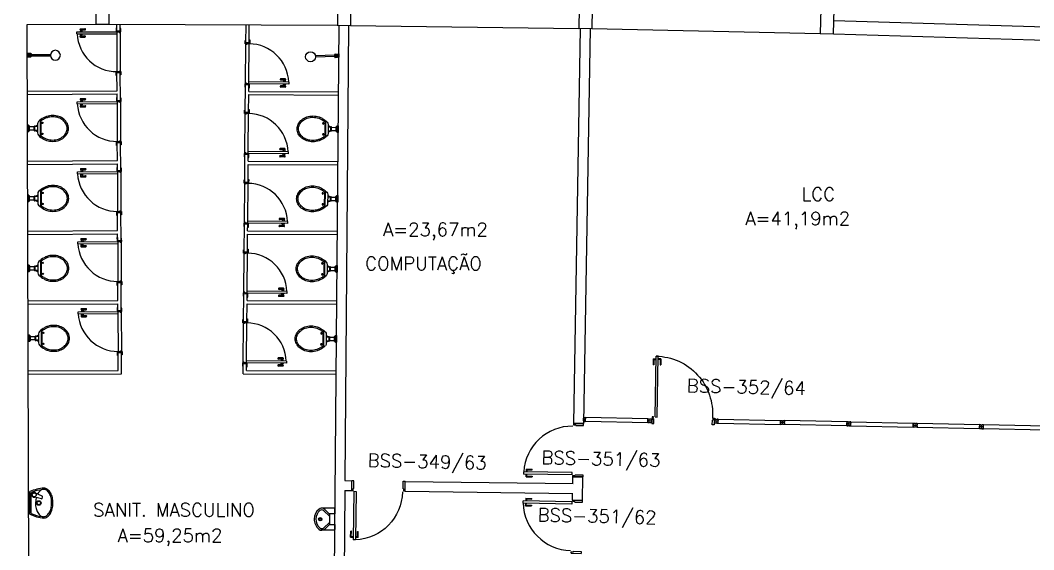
# Model space of a CAD drawing. Extents: x -152 to 150, y 325 to 437.
# Drawn here: x -0.78 to 14.47, y 419.42 to 427.39 of the extents above; entities that cross this region are included whole.
import ezdxf
from ezdxf.enums import TextEntityAlignment as Align

# ---------------------------------------------------------------- set-up
doc = ezdxf.new("R2010")
doc.units = 0
doc.header["$LTSCALE"] = 0.01
doc.header["$MEASUREMENT"] = 0
doc.header["$PDMODE"] = 98
doc.layers.get('0').update_dxf_attribs({"linetype": 'CONTINUOUS'})
doc.layers.get('DEFPOINTS').update_dxf_attribs({"linetype": 'CONTINUOUS'})
for name, color, linetype in [('ALV', 2, 'CONTINUOUS'), ('AREA', 2, 'CONTINUOUS'), ('DIV', 2, 'CONTINUOUS'), ('ESQ', 1, 'CONTINUOUS'), ('ESTR', 3, 'CONTINUOUS'), ('MACANETA', 2, 'CONTINUOUS'), ('MARCO', 2, 'CONTINUOUS'), ('MAÇANETA', 2, 'CONTINUOUS'), ('PEÇAS', 1, 'CONTINUOUS'), ('PORTA', 2, 'CONTINUOUS'), ('SOLEIRA', 1, 'CONTINUOUS'), ('TEXTO', 2, 'CONTINUOUS'), ('TEXTO-CENTRO-CUSTO', 2, 'CONTINUOUS'), ('TEXTO-ENDEREÇO', 2, 'CONTINUOUS')]:
    doc.layers.add(name, color=color, linetype=linetype)
doc.styles.add('1', font='romans.shx')
doc.styles.add('UNB-100', font='simplex.shx', dxfattribs={"height": 3})
doc.styles.add('UNB-100-1', font='simplex.shx', dxfattribs={"height": 0.2})
doc.dimstyles.new('1-600', dxfattribs={"dimtxt": 1.1, "dimasz": 2.5, "dimexe": 2, "dimexo": 4, "dimgap": 0.2, "dimtad": 1, "dimdec": 0, "dimzin": 4, "dimdsep": 46, "dimlunit": 6, "dimtxsty": '1', "dimblk1": 'NONE', "dimblk2": 'NONE', "dimsah": 1, "dimcen": 0, "dimclrd": 2, "dimclre": 2, "dimclrt": 2, "dimadec": 0, "dimazin": 0, "dimtfac": 1, "dimtdec": 0, "dimtmove": 2, "dimatfit": 3, "dimldrblk": 'NONE', "dimfxl": 0, "dimtolj": 1, "dimtzin": 0, "dimarcsym": 0})

# ---------------------------------------------------------------- blocks, each defined once
blk = doc.blocks.new('PILAR-SSC')
blk.add_lwpolyline([(0, 0), (0, -1.5), (0.2, -1.5), (0.2, 0)], close=True)
blk = doc.blocks.new('MACANETA')
at = {"layer": 'MACANETA'}
for p, q in [((-0.077, 0.052), (-0.077, 0.12)), ((-0.059, 0.052), (-0.059, 0.12)), ((-0.059, 0.075), (-0.036, 0.075)), ((-0.059, 0.052), (-0.036, 0.052)), ((-0.036, 0.044), (-0.036, 0.084)), ((-0.036, 0.084), (-0.03, 0.084)), ((-0.036, 0.044), (-0.03, 0.044)), ((0.006, 0.084), (0, 0.084)), ((0.006, 0.044), (0, 0.044)), ((0.006, 0.044), (0.006, 0.084)), ((0.029, 0.075), (0.006, 0.075)), ((0.029, 0.052), (0.006, 0.052)), ((0.029, 0.052), (0.029, 0.12)), ((0.047, 0.052), (0.047, 0.12))]:
    blk.add_line(p, q, dxfattribs=at)
for centre, start, end in [((-0.068, 0.12), 90, 180), ((-0.068, 0.052), 180, 270), ((-0.068, 0.12), 0, 90), ((-0.068, 0.052), 270, 0), ((0.038, 0.12), 90, 180), ((0.038, 0.052), 180, 270), ((0.038, 0.12), 0, 90), ((0.038, 0.052), 270, 0)]:
    blk.add_arc(centre, 0.00874, start, end, dxfattribs=at)
blk = doc.blocks.new('DOOR60-SSC')
at = {"layer": 'PORTA'}
for p, q in [((0.015, -0.6), (0.015, 0)), ((0.015, 0), (0.045, 0)), ((0.045, -0.6), (0.045, 0)), ((0.045, -0.6), (0.015, -0.6))]:
    blk.add_line(p, q, dxfattribs=at)
at = {"layer": 'PORTA', "color": 1}
blk.add_arc((0.015, 0), 0.6, 272.866, 0, dxfattribs=at)
at = {"layer": 'PORTA'}
blk.add_blockref('MACANETA', (0.045, -0.6), dxfattribs=at)
blk = doc.blocks.new('VDC-P')
for p, q in [((-0.127, 0.192), (0.127, 0.192)), ((-0.109, 0.202), (0.109, 0.202)), ((-0.068, 0.152), (0.068, 0.152)), ((-0.05, 0.152), (-0.03, 0.11)), ((-0.05, 0.015), (-0.05, 0)), ((-0.05, 0), (0.05, 0)), ((0.045, 0.02), (-0.045, 0.02)), ((-0.04, 0.025), (-0.04, 0.02)), ((0.035, 0.03), (-0.035, 0.03)), ((-0.03, 0.152), (-0.03, 0.11)), ((0.03, 0.11), (-0.03, 0.11)), ((0.03, 0.1), (-0.03, 0.1)), ((-0.025, 0.1), (-0.025, 0.03)), ((0.025, 0.1), (0.025, 0.03)), ((0.03, 0.152), (0.03, 0.11)), ((0.05, 0.152), (0.03, 0.11)), ((0.04, 0.025), (0.04, 0.02)), ((0.05, 0.015), (0.05, 0))]:
    blk.add_line(p, q)
for points in [[(0.16, 0.244, 0.050424), (0.18, 0.288, 0.082137), (0.195, 0.381, 0.082137), (0.18, 0.474, 0.090148), (0.138, 0.549, 0.104406), (0.073, 0.601, 0.117345), (0, 0.619, 0.117345), (-0.073, 0.601, 0.104406), (-0.138, 0.549, 0.090148), (-0.18, 0.474, 0.082137), (-0.195, 0.381, 0.082137)], [(0.142, 0.254, 0.050424), (0.161, 0.295, 0.082137), (0.175, 0.381, 0.082137), (0.161, 0.468, 0.090148), (0.122, 0.536, 0.104406), (0.064, 0.583, 0.117345), (0, 0.599, 0.117345), (-0.064, 0.583, 0.104406), (-0.122, 0.536, 0.090148), (-0.161, 0.468, 0.082137), (-0.175, 0.381, 0.082137)], [(-0.195, 0.381, 0.082137), (-0.18, 0.288, 0.050424), (-0.16, 0.244, 0.104406)], [(-0.175, 0.381, 0.082137), (-0.161, 0.295, 0.050424), (-0.142, 0.254, 0.050424)]]:
    blk.add_lwpolyline(points, format="xyb")
for centre in [(-0.083, 0.226), (0.083, 0.226)]:
    blk.add_circle(centre, 0.0101)
for centre, radius, start, end in [((0.08, 0.36), 0.266, 205.6863, 226.7558), ((0.08, 0.36), 0.246, 205.6863, 219.7706), ((-0.068, 0.202), 0.05, 226.7558, 270), ((0.068, 0.202), 0.05, 270, 313.2442), ((-0.08, 0.36), 0.266, 313.2442, 334.3137), ((-0.08, 0.36), 0.246, 320.2294, 334.3137), ((-0.045, 0.015), 0.005, 90, 180), ((-0.035, 0.025), 0.005, 90, 180), ((-0.03, 0.105), 0.005, 90, 270), ((0.03, 0.105), 0.005, 270, 90), ((0.035, 0.025), 0.005, 0, 90), ((0.045, 0.015), 0.005, 360, 90)]:
    blk.add_arc(centre, radius, start, end)
blk = doc.blocks.new('LAVAT-P')
for p, q in [((-0.17, 0), (0.17, 0)), ((-0.157, -0.02), (0.157, -0.02)), ((0.063, -0.173), (0.094, -0.055)), ((0.102, -0.187), (0.151, -0.074)), ((0.069, -0.185), (0.09, -0.192))]:
    blk.add_line(p, q)
for points in [[(0.083, -0.096, 0.121735), (-0.082, -0.096, 0.073747), (-0.145, -0.122, 0.106861), (-0.192, -0.165, 0.153587), (-0.205, -0.208, 0.153587)], [(-0.205, -0.208, 0.153587), (-0.192, -0.251, 0.106861), (-0.145, -0.294, 0.073747), (-0.082, -0.32, 0.060305), (0, -0.329, 0.060305), (0.082, -0.32, 0.073747), (0.145, -0.294, 0.106861), (0.192, -0.251, 0.153587), (0.205, -0.208, 0.153587), (0.192, -0.165, 0.106861), (0.145, -0.122, 0.014792), (0.133, -0.115, 0.039243)], [(-0.225, -0.214, 0.136108), (-0.208, -0.262, 0.106861), (-0.155, -0.311, 0.073747), (-0.087, -0.339, 0.060305), (0, -0.349, 0.060305), (0.087, -0.339, 0.073747), (0.155, -0.311, 0.106861), (0.208, -0.262, 0.136108), (0.225, -0.214, 0.062982)]]:
    blk.add_lwpolyline(points, format="xyb")
for centre, radius in [((0, -0.135), 0.0347), ((0, -0.135), 0.0265), ((0.122, -0.065), 0.03)]:
    blk.add_circle(centre, radius)
for centre, radius, start, end in [((0.376, -0.254), 0.602, 155.0201, 176.1902), ((-0.376, -0.254), 0.602, 3.8098, 24.9799), ((0.376, -0.254), 0.582, 156.2686, 173.4578), ((0.122, -0.065), 0.0361, 302.4689, 199.2518), ((-0.376, -0.254), 0.582, 6.5422, 23.7314), ((0.073, -0.176), 0.01, 165.2139, 250.8603), ((0.093, -0.183), 0.01, 250.8603, 336.5068)]:
    blk.add_arc(centre, radius, start, end)
blk = doc.blocks.new('MICTR-P-SSC')
for p, q in [((0, 0.08), (0, 0.155)), ((0.01, 0.165), (0.205, 0.165)), ((0, 0.08), (0, -0.08)), ((0.081, 0.08), (0, 0.08)), ((0.168, 0.129), (0.08, 0.046)), ((0.08, -0.076), (0.08, 0.076)), ((0.151, 0.147), (0.083, 0.083)), ((0, -0.08), (0, -0.155)), ((0, -0.08), (0.081, -0.08)), ((0.168, -0.129), (0.08, -0.046)), ((0.151, -0.147), (0.083, -0.083)), ((0.01, -0.165), (0.205, -0.165))]:
    blk.add_line(p, q)
for radius in [0.025, 0.015]:
    blk.add_circle((0.22, 0), radius)
for centre, radius, start, end in [((0.01, 0.155), 0.01, 90, 180), ((0.197, 0.098), 0.0675, 49.5319, 133.3634), ((0.09, 0.076), 0.01, 133.3634, 180), ((0.197, 0.098), 0.0425, 49.5319, 133.3634), ((0.114, 0), 0.171, 357.4005, 49.5319), ((0.114, 0), 0.196, 358.2793, 49.5319), ((0.09, -0.076), 0.01, 180, 226.6366), ((0.197, -0.098), 0.0675, 226.6366, 310.4681), ((0.197, -0.098), 0.0425, 226.6366, 310.4681), ((0.114, 0), 0.171, 310.4681, 357.3509), ((0.114, 0), 0.196, 310.4681, 357.7012), ((0.01, -0.155), 0.01, 180, 270)]:
    blk.add_arc(centre, radius, start, end)
blk = doc.blocks.new('PE80-SSC')
at = {"color": 2}
for p, q in [((0.075, 0), (-0.075, 0)), ((-0.075, -0.03), (-0.075, 0)), ((0.075, 0), (0.075, -0.02)), ((0.777, 0.01), (0.687, 0.01)), ((0.687, 0), (0.687, 0.01)), ((0.777, 0.01), (0.777, -0.03)), ((0.04, -0.03), (-0.075, -0.03)), ((0.075, -0.02), (0.04, -0.02)), ((0.04, -0.03), (0.04, -0.02)), ((0.085, -0.03), (0.817, -0.03)), ((0.085, -0.03), (0.085, -0.065)), ((0.085, -0.065), (0.817, -0.065)), ((0.767, 0), (0.687, 0)), ((0.767, -0.095), (0.687, -0.095)), ((0.687, -0.095), (0.687, -0.105)), ((0.777, -0.105), (0.687, -0.105)), ((0.767, 0), (0.767, -0.03)), ((0.767, -0.095), (0.767, -0.065)), ((0.777, -0.105), (0.777, -0.065)), ((0.817, -0.065), (0.817, -0.03)), ((0.04, -0.771), (-0.075, -0.771)), ((-0.075, -0.771), (-0.075, -0.801)), ((0.075, -0.801), (-0.075, -0.801)), ((0.075, -0.802), (-0.075, -0.802)), ((0.04, -0.771), (0.04, -0.781)), ((0.075, -0.781), (0.04, -0.781)), ((0.075, -0.801), (0.075, -0.781))]:
    blk.add_line(p, q, dxfattribs=at)
at = {"color": 1}
blk.add_arc((0.085, -0.03), 0.731, 270, 357.3429, dxfattribs=at)
blk = doc.blocks.new('PD80-SSC')
at = {"color": 2}
for p, q in [((-0.777, 0.01), (-0.777, -0.03)), ((-0.777, 0.01), (-0.687, 0.01)), ((-0.687, 0), (-0.687, 0.01)), ((-0.075, 0), (0.075, 0)), ((-0.075, 0), (-0.075, -0.02)), ((0.075, -0.03), (0.075, 0)), ((-0.817, -0.065), (-0.817, -0.03)), ((-0.085, -0.03), (-0.817, -0.03)), ((-0.085, -0.065), (-0.817, -0.065)), ((-0.777, -0.105), (-0.777, -0.065)), ((-0.777, -0.105), (-0.687, -0.105)), ((-0.767, 0), (-0.767, -0.03)), ((-0.767, 0), (-0.687, 0)), ((-0.767, -0.095), (-0.767, -0.065)), ((-0.767, -0.095), (-0.687, -0.095)), ((-0.687, -0.095), (-0.687, -0.105)), ((-0.085, -0.03), (-0.085, -0.065)), ((-0.075, -0.02), (-0.04, -0.02)), ((-0.04, -0.03), (-0.04, -0.02)), ((-0.04, -0.03), (0.075, -0.03)), ((-0.075, -0.781), (-0.04, -0.781)), ((-0.075, -0.801), (-0.075, -0.781)), ((-0.075, -0.801), (0.075, -0.801)), ((-0.075, -0.802), (0.075, -0.802)), ((-0.04, -0.771), (0.075, -0.771)), ((-0.04, -0.771), (-0.04, -0.781)), ((0.075, -0.771), (0.075, -0.801))]:
    blk.add_line(p, q, dxfattribs=at)
at = {"color": 1}
blk.add_arc((-0.085, -0.03), 0.731, 182.6571, 270, dxfattribs=at)
blk = doc.blocks.new('DIV-SSC')
for p, q in [((-0.005, 0), (0.005, 0)), ((0, 0.005), (0, -0.005)), ((-0.03, -0.03), (-0.03, -0.97)), ((0.03, -0.03), (-0.03, -0.03)), ((-0.03, -0.03), (-0.009, -0.03)), ((-0.009, -0.03), (-0.027, -0.03)), ((-0.006, -0.02), (0.006, -0.02)), ((-0.006, -0.02), (-0.006, -0.03)), ((-0.005, -0.022), (0.005, -0.022)), ((-0.005, -0.022), (-0.005, -0.029)), ((0.005, -0.029), (-0.005, -0.029)), ((0.005, -0.03), (-0.005, -0.03)), ((0.005, -0.022), (0.005, -0.029)), ((0.006, -0.02), (0.006, -0.03)), ((0.03, -0.03), (0.03, -0.97)), ((0.03, -0.97), (-0.03, -0.97)), ((0.007, -0.999), (-0.007, -0.999)), ((-0.006, -0.98), (-0.006, -0.97)), ((-0.006, -0.98), (0.006, -0.98)), ((0.005, -0.97), (-0.005, -0.97)), ((0, -0.991), (0, -1.006)), ((0.006, -0.98), (0.006, -0.97))]:
    blk.add_line(p, q)
blk = doc.blocks.new('A$C73356FFD')
at = {"layer": 'DIV'}
for p, q in [((0.025, 0.03), (0.035, 0.03)), ((0.035, 0.03), (0.025, 0.03)), ((0.03, 0.025), (0.03, 0.035)), ((0.03, 0.035), (0.03, 0.025))]:
    blk.add_line(p, q, dxfattribs=at)
blk.add_lwpolyline([(0.009, 0.036), (0, 0.036), (0, 0.06), (0.022, 0.06), (0.022, 0.05), (0.038, 0.05), (0.038, 0.06), (0.06, 0.06), (0.06, 0.036), (0.05, 0.036), (0.05, 0.024), (0.06, 0.024), (0.06, 0), (0.038, 0), (0.038, 0.01), (0.022, 0.01), (0.022, 0), (0, 0), (0, 0.024), (0.009, 0.024)], close=True, dxfattribs=at)
blk = doc.blocks.new('A$C3286491A')
at = {"linetype": 'Continuous'}
blk.add_blockref('A$C73356FFD', (0, 0), dxfattribs=at)
blk = doc.blocks.new('*D68')
at = {"layer": 'DEFPOINTS', "color": 0}
for p in [(-16.911, 434.96), (25.872, 428.073), (25.783, 426.576), (-100.778, 416.69), (-100.424, 415.233)]:
    blk.add_point(p, dxfattribs=at)
at = {"layer": 'TEXTO-CENTRO-CUSTO', "color": 2, "lineweight": -2}
for p, q in [((26.11, 432.066), (26.377, 436.527)), ((-101.723, 420.577), (-102.785, 424.95))]:
    blk.add_line(p, q, dxfattribs=at)
blk.add_arc((0.36, 0.497), 434.806, 86.58537, 103.65854, dxfattribs=at)
at = {"layer": 'TEXTO-CENTRO-CUSTO', "color": 2, "insert": (-38.525, 434.313), "char_height": 1.1, "attachment_point": 5, "rotation": 5.122, "style": '1'}
blk.add_mtext('\\A1;Física', dxfattribs=at)
blk = doc.blocks.new('_NONE')
at = {"color": 0, "linetype": 'ByBlock'}
blk.add_circle((0, 0), 0.25, dxfattribs=at)
blk = doc.blocks.new('*D70')
at = {"layer": 'DEFPOINTS', "color": 0}
for p in [(-114.26, 419.921), (-107.85, 414.906), (-107.471, 413.455), (-114.89, 413.002), (-114.486, 411.557)]:
    blk.add_point(p, dxfattribs=at)
at = {"layer": 'TEXTO-CENTRO-CUSTO', "color": 2, "lineweight": -2}
for p, q in [((-108.86, 418.777), (-109.997, 423.13)), ((-115.966, 416.855), (-117.177, 421.189))]:
    blk.add_line(p, q, dxfattribs=at)
blk.add_arc((0.364, 0.48), 434.821, 104.63415, 105.60976, dxfattribs=at)
blk = doc.blocks.new('CHUV-P')
for p, q in [((-0.06, 0.01), (-0.351, 0.01)), ((-0.06, -0.02), (-0.06, 0.02)), ((-0.02, 0.015), (-0.06, 0.015)), ((-0.02, 0.005), (-0.06, 0.005)), ((-0.055, 0.025), (0, 0.025)), ((-0.02, 0.025), (-0.02, -0.025)), ((0, 0.025), (0, -0.025)), ((-0.06, -0.01), (-0.351, -0.01)), ((-0.02, -0.005), (-0.06, -0.005)), ((-0.02, -0.015), (-0.06, -0.015)), ((-0.02, -0.025), (-0.055, -0.025)), ((0, -0.025), (-0.02, -0.025))]:
    blk.add_line(p, q)
blk.add_circle((-0.425, 0), 0.075)
for centre, start, end in [((-0.055, 0.02), 90, 180), ((-0.055, -0.02), 180, 270)]:
    blk.add_arc(centre, 0.005, start, end)
blk = doc.blocks.new('PDV2D-SSC')
for p, q in [((-0.148, 0.925), (-0.108, 0.925)), ((-0.148, 0.925), (-0.148, 0.835)), ((-0.106, 0.965), (-0.076, 0.965)), ((-0.106, 0.05), (-0.106, 0.965)), ((-0.076, 0.05), (-0.076, 0.965)), ((-0.034, 0.925), (-0.074, 0.925)), ((-0.034, 0.925), (-0.034, 0.835)), ((-0.138, 0.835), (-0.148, 0.835)), ((-0.138, 0.915), (-0.108, 0.915)), ((-0.138, 0.915), (-0.138, 0.835)), ((-0.044, 0.915), (-0.074, 0.915)), ((-0.044, 0.915), (-0.044, 0.835)), ((-0.044, 0.835), (-0.034, 0.835)), ((-0.95, 0.05), (-0.97, 0.05)), ((-0.97, 0.05), (-0.97, 0.035)), ((-0.97, 0.035), (-0.97, -0.035)), ((-0.95, 0.02), (-0.95, 0.05)), ((-0.95, 0.02), (-0.94, 0.02)), ((-0.94, -0.05), (-0.94, 0.02)), ((-0.076, 0.05), (-0.106, 0.05)), ((-0.051, 0.02), (-0.061, 0.02)), ((-0.061, -0.05), (-0.061, 0.02)), ((-0.051, 0.05), (-0.031, 0.05)), ((-0.051, 0.02), (-0.051, 0.05)), ((-0.031, 0.05), (-0.031, -0.05)), ((-0.97, -0.035), (-0.97, -0.05)), ((-0.97, -0.05), (-0.94, -0.05)), ((-0.031, -0.05), (-0.061, -0.05))]:
    blk.add_line(p, q)
at = {"color": 1}
blk.add_arc((-0.076, 0.1), 0.865, 90, 183.3214, dxfattribs=at)
blk = doc.blocks.new('MTINI-SSC')
for p, q in [((-0.03, 0.008), (-0.03, 0.028)), ((-0.03, 0.028), (-0.008, 0.028)), ((-0.03, 0.008), (-0.02, 0.008)), ((-0.02, 0), (-0.02, 0.008)), ((-0.001, 0), (-0.02, 0)), ((-0.008, 0.019), (-0.008, 0.028)), ((0.008, 0.019), (-0.008, 0.019)), ((0.005, 0), (-0.005, 0)), ((0.02, 0), (-0.001, 0)), ((0, -0.005), (0, 0.005)), ((0.008, 0.019), (0.008, 0.028)), ((0.03, 0.028), (0.008, 0.028)), ((0.03, 0.008), (0.02, 0.008)), ((0.02, 0), (0.02, 0.008)), ((0.03, 0.008), (0.03, 0.028))]:
    blk.add_line(p, q)

msp = doc.modelspace()

# ---------------------------------------------------------------- linework, layer by layer
at = {"layer": 'ALV'}
for p, q in [((-0.676, 427.323), (0.359, 427.328)), ((-0.647, 417.362), (-0.676, 427.326)), ((0.559, 427.328), (3.993, 427.313)), ((3.919, 415.463), (4.019, 427.313)), ((4.111, 420.462), (4.169, 427.311)), ((4.193, 427.311), (7.626, 427.267)), ((7.552, 421.32), (7.653, 427.267)), ((7.702, 421.32), (7.803, 427.264)), ((7.826, 427.264), (11.259, 427.191)), ((11.465, 427.386), (14.898, 427.284)), ((11.459, 427.186), (14.892, 427.084)), ((7.702, 421.32), (7.552, 421.32)), ((4.107, 420.462), (4.211, 420.46)), ((4.213, 420.31), (4.211, 420.46)), ((5.013, 420.45), (7.541, 420.418)), ((5.015, 420.3), (5.013, 420.45)), ((7.536, 420.418), (7.538, 420.518)), ((7.688, 420.518), (7.538, 420.518)), ((7.682, 420.168), (7.688, 420.518)), ((4.058, 414.261), (4.11, 420.312)), ((4.105, 420.312), (4.213, 420.31)), ((5.015, 420.3), (7.539, 420.268)), ((7.532, 420.168), (7.534, 420.268)), ((7.532, 420.168), (7.682, 420.168))]:
    msp.add_line(p, q, dxfattribs=at)
at = {"layer": 'DIV'}
for p, q in [((0.675, 427.23), (0.674, 427.327)), ((0.725, 427.23), (0.724, 427.327)), ((2.617, 427.049), (2.619, 427.319)), ((2.667, 427.049), (2.669, 427.318)), ((0.675, 427.23), (0.725, 427.23)), ((2.667, 427.049), (2.617, 427.049)), ((0.677, 426.6), (0.727, 426.6)), ((0.678, 426.329), (0.677, 426.6)), ((0.729, 426.179), (0.727, 426.6)), ((-0.673, 426.323), (0.678, 426.329)), ((2.608, 425.999), (2.612, 426.419)), ((2.662, 426.419), (2.612, 426.419)), ((2.661, 426.319), (2.662, 426.419)), ((-0.673, 426.273), (0.679, 426.279)), ((0.679, 426.179), (0.679, 426.279)), ((0.679, 426.179), (0.729, 426.179)), ((2.658, 425.999), (2.66, 426.269)), ((2.66, 426.269), (4.01, 426.263)), ((2.661, 426.319), (4.011, 426.313)), ((2.658, 425.999), (2.608, 425.999)), ((0.682, 425.549), (0.732, 425.549)), ((0.683, 425.276), (0.682, 425.549)), ((0.733, 425.126), (0.732, 425.549)), ((-0.67, 425.27), (0.683, 425.276)), ((2.599, 424.95), (2.603, 425.369)), ((2.653, 425.369), (2.603, 425.369)), ((2.652, 425.269), (2.653, 425.369)), ((2.652, 425.269), (4.002, 425.263)), ((-0.67, 425.22), (0.683, 425.226)), ((0.683, 425.126), (0.683, 425.226)), ((0.683, 425.126), (0.733, 425.126)), ((2.649, 424.949), (2.652, 425.219)), ((2.652, 425.219), (4.002, 425.213)), ((2.649, 424.949), (2.599, 424.95)), ((0.686, 424.496), (0.736, 424.496)), ((0.687, 424.223), (0.686, 424.496)), ((0.738, 424.073), (0.736, 424.496)), ((-0.667, 424.217), (0.687, 424.223)), ((2.59, 423.9), (2.594, 424.32)), ((2.644, 424.319), (2.594, 424.32)), ((2.643, 424.219), (2.644, 424.319)), ((2.643, 424.219), (3.993, 424.213)), ((-0.667, 424.167), (0.687, 424.173)), ((0.688, 424.073), (0.687, 424.173)), ((0.688, 424.073), (0.738, 424.073)), ((2.64, 423.899), (2.643, 424.169)), ((2.643, 424.169), (3.993, 424.163)), ((2.64, 423.899), (2.59, 423.9)), ((0.69, 423.443), (0.74, 423.443)), ((0.691, 423.172), (0.69, 423.443)), ((0.742, 423.02), (0.74, 423.443)), ((-0.664, 423.164), (0.691, 423.17)), ((2.581, 422.85), (2.585, 423.27)), ((2.635, 423.269), (2.585, 423.27)), ((2.634, 423.169), (2.635, 423.269)), ((2.634, 423.169), (3.984, 423.164)), ((-0.664, 423.114), (0.692, 423.12)), ((0.692, 423.02), (0.692, 423.12)), ((0.692, 423.02), (0.742, 423.02)), ((2.631, 422.85), (2.634, 423.119)), ((2.634, 423.119), (3.984, 423.114)), ((2.631, 422.85), (2.581, 422.85)), ((0.695, 422.39), (0.745, 422.39)), ((0.696, 422.117), (0.695, 422.39)), ((0.746, 422.068), (0.745, 422.39)), ((2.575, 422.07), (2.576, 422.22)), ((2.626, 422.22), (2.576, 422.22)), ((2.625, 422.12), (2.626, 422.22)), ((-0.661, 422.112), (0.696, 422.117)), ((-0.661, 422.062), (0.746, 422.068)), ((2.575, 422.07), (3.975, 422.064)), ((2.625, 422.12), (3.975, 422.114))]:
    msp.add_line(p, q, dxfattribs=at)
at = {"layer": 'MARCO'}
for p, q in [((0.664, 427.275), (0.665, 427.225)), ((0.674, 427.275), (0.664, 427.275)), ((0.735, 427.265), (0.725, 427.265)), ((0.735, 427.215), (0.735, 427.265)), ((0.665, 427.225), (0.675, 427.225)), ((0.675, 427.23), (0.675, 427.225)), ((0.675, 427.225), (0.675, 427.215)), ((0.675, 427.215), (0.71, 427.215)), ((0.71, 427.215), (0.71, 427.205)), ((0.71, 427.205), (0.725, 427.205)), ((0.725, 427.23), (0.725, 427.215)), ((0.725, 427.215), (0.735, 427.215)), ((0.725, 427.205), (0.725, 427.215)), ((2.667, 427.094), (2.677, 427.094)), ((2.677, 427.094), (2.677, 427.044)), ((2.607, 427.084), (2.617, 427.084)), ((2.607, 427.034), (2.607, 427.084)), ((2.617, 427.034), (2.607, 427.034)), ((2.617, 427.049), (2.617, 427.034)), ((2.617, 427.024), (2.617, 427.034)), ((2.632, 427.024), (2.617, 427.024)), ((2.632, 427.034), (2.632, 427.024)), ((2.667, 427.034), (2.632, 427.034)), ((2.667, 427.049), (2.667, 427.044)), ((2.667, 427.044), (2.667, 427.034)), ((2.677, 427.044), (2.667, 427.044)), ((0.667, 426.605), (0.677, 426.605)), ((0.667, 426.555), (0.667, 426.605)), ((0.677, 426.555), (0.667, 426.555)), ((0.677, 426.615), (0.712, 426.615)), ((0.677, 426.605), (0.677, 426.615)), ((0.677, 426.6), (0.677, 426.605)), ((0.712, 426.625), (0.727, 426.625)), ((0.712, 426.615), (0.712, 426.625)), ((0.727, 426.625), (0.727, 426.615)), ((0.727, 426.6), (0.727, 426.615)), ((0.727, 426.615), (0.737, 426.615)), ((0.737, 426.565), (0.727, 426.565)), ((0.737, 426.615), (0.737, 426.565)), ((2.602, 426.434), (2.601, 426.384)), ((2.601, 426.384), (2.611, 426.384)), ((2.612, 426.434), (2.602, 426.434)), ((2.612, 426.444), (2.612, 426.434)), ((2.627, 426.444), (2.612, 426.444)), ((2.612, 426.419), (2.612, 426.434)), ((2.627, 426.434), (2.627, 426.444)), ((2.662, 426.434), (2.627, 426.434)), ((2.661, 426.374), (2.671, 426.374)), ((2.662, 426.424), (2.662, 426.434)), ((2.662, 426.419), (2.662, 426.424)), ((2.672, 426.424), (2.662, 426.424)), ((2.671, 426.374), (2.672, 426.424)), ((0.669, 426.224), (0.669, 426.174)), ((0.679, 426.224), (0.669, 426.224)), ((0.669, 426.174), (0.679, 426.174)), ((0.679, 426.179), (0.679, 426.174)), ((0.679, 426.174), (0.679, 426.164)), ((0.739, 426.214), (0.729, 426.214)), ((0.729, 426.179), (0.729, 426.164)), ((0.739, 426.164), (0.739, 426.214)), ((0.679, 426.164), (0.714, 426.164)), ((0.714, 426.164), (0.714, 426.154)), ((0.714, 426.154), (0.729, 426.154)), ((0.729, 426.164), (0.739, 426.164)), ((0.729, 426.154), (0.729, 426.164)), ((2.598, 426.034), (2.608, 426.034)), ((2.598, 425.984), (2.598, 426.034)), ((2.659, 426.044), (2.669, 426.044)), ((2.669, 426.044), (2.668, 425.994)), ((2.608, 425.984), (2.598, 425.984)), ((2.608, 425.999), (2.608, 425.984)), ((2.608, 425.974), (2.608, 425.984)), ((2.623, 425.974), (2.608, 425.974)), ((2.623, 425.984), (2.623, 425.974)), ((2.658, 425.984), (2.623, 425.984)), ((2.658, 425.999), (2.658, 425.994)), ((2.658, 425.994), (2.658, 425.984)), ((2.668, 425.994), (2.658, 425.994)), ((0.682, 425.564), (0.717, 425.564)), ((0.682, 425.554), (0.682, 425.564)), ((0.716, 425.574), (0.731, 425.574)), ((0.717, 425.564), (0.716, 425.574)), ((0.731, 425.574), (0.732, 425.564)), ((0.732, 425.549), (0.732, 425.564)), ((0.732, 425.564), (0.742, 425.564)), ((0.742, 425.564), (0.742, 425.514)), ((0.672, 425.554), (0.682, 425.554)), ((0.672, 425.504), (0.672, 425.554)), ((0.682, 425.504), (0.672, 425.504)), ((0.682, 425.549), (0.682, 425.554)), ((0.742, 425.514), (0.732, 425.514)), ((2.593, 425.384), (2.593, 425.334)), ((2.603, 425.384), (2.593, 425.384)), ((2.593, 425.334), (2.603, 425.334)), ((2.603, 425.394), (2.603, 425.384)), ((2.618, 425.394), (2.603, 425.394)), ((2.603, 425.369), (2.603, 425.384)), ((2.618, 425.384), (2.618, 425.394)), ((2.653, 425.384), (2.618, 425.384)), ((2.652, 425.324), (2.662, 425.324)), ((2.653, 425.374), (2.653, 425.384)), ((2.653, 425.369), (2.653, 425.374)), ((2.663, 425.374), (2.653, 425.374)), ((2.662, 425.324), (2.663, 425.374)), ((0.673, 425.171), (0.673, 425.121)), ((0.683, 425.171), (0.673, 425.171)), ((0.673, 425.121), (0.683, 425.121)), ((0.683, 425.126), (0.683, 425.121)), ((0.683, 425.121), (0.683, 425.111)), ((0.683, 425.111), (0.718, 425.111)), ((0.718, 425.111), (0.718, 425.101)), ((0.743, 425.161), (0.733, 425.161)), ((0.733, 425.126), (0.733, 425.111)), ((0.733, 425.111), (0.743, 425.111)), ((0.733, 425.101), (0.733, 425.111)), ((0.743, 425.111), (0.743, 425.161)), ((0.718, 425.101), (0.733, 425.101)), ((2.589, 424.935), (2.59, 424.985)), ((2.59, 424.985), (2.6, 424.985)), ((2.65, 424.994), (2.66, 424.994)), ((2.66, 424.994), (2.659, 424.944)), ((2.599, 424.935), (2.589, 424.935)), ((2.599, 424.95), (2.599, 424.935)), ((2.599, 424.925), (2.599, 424.935)), ((2.614, 424.924), (2.599, 424.925)), ((2.614, 424.934), (2.614, 424.924)), ((2.649, 424.934), (2.614, 424.934)), ((2.649, 424.949), (2.649, 424.944)), ((2.649, 424.944), (2.649, 424.934)), ((2.659, 424.944), (2.649, 424.944)), ((0.676, 424.501), (0.686, 424.501)), ((0.676, 424.451), (0.676, 424.501)), ((0.686, 424.511), (0.721, 424.511)), ((0.686, 424.501), (0.686, 424.511)), ((0.686, 424.496), (0.686, 424.501)), ((0.721, 424.521), (0.736, 424.521)), ((0.721, 424.511), (0.721, 424.521)), ((0.736, 424.521), (0.736, 424.511)), ((0.736, 424.496), (0.736, 424.511)), ((0.736, 424.511), (0.746, 424.511)), ((0.746, 424.511), (0.746, 424.461)), ((0.686, 424.451), (0.676, 424.451)), ((0.746, 424.461), (0.736, 424.461)), ((2.594, 424.345), (2.594, 424.335)), ((2.609, 424.344), (2.594, 424.345)), ((2.609, 424.334), (2.609, 424.344)), ((2.584, 424.335), (2.584, 424.285)), ((2.594, 424.335), (2.584, 424.335)), ((2.584, 424.285), (2.594, 424.285)), ((2.594, 424.32), (2.594, 424.335)), ((2.644, 424.334), (2.609, 424.334)), ((2.644, 424.324), (2.644, 424.334)), ((2.644, 424.319), (2.644, 424.324)), ((2.654, 424.324), (2.644, 424.324)), ((2.644, 424.274), (2.654, 424.274)), ((2.654, 424.274), (2.654, 424.324)), ((0.677, 424.118), (0.678, 424.068)), ((0.687, 424.118), (0.677, 424.118)), ((0.678, 424.068), (0.688, 424.068)), ((0.688, 424.073), (0.688, 424.068)), ((0.688, 424.068), (0.688, 424.058)), ((0.688, 424.058), (0.723, 424.058)), ((0.723, 424.058), (0.723, 424.048)), ((0.723, 424.048), (0.738, 424.048)), ((0.747, 424.108), (0.737, 424.108)), ((0.738, 424.073), (0.738, 424.058)), ((0.738, 424.058), (0.748, 424.058)), ((0.738, 424.048), (0.738, 424.058)), ((0.748, 424.058), (0.747, 424.108)), ((2.58, 423.885), (2.581, 423.935)), ((2.581, 423.935), (2.591, 423.935)), ((2.59, 423.9), (2.59, 423.885)), ((2.64, 423.899), (2.64, 423.894)), ((2.65, 423.894), (2.64, 423.894)), ((2.641, 423.944), (2.651, 423.944)), ((2.651, 423.944), (2.65, 423.894)), ((2.59, 423.885), (2.58, 423.885)), ((2.59, 423.875), (2.59, 423.885)), ((2.605, 423.875), (2.59, 423.875)), ((2.605, 423.885), (2.605, 423.875)), ((2.64, 423.884), (2.605, 423.885)), ((0.68, 423.448), (0.69, 423.448)), ((0.68, 423.398), (0.68, 423.448)), ((0.69, 423.458), (0.725, 423.458)), ((0.69, 423.448), (0.69, 423.458)), ((0.69, 423.443), (0.69, 423.448)), ((0.725, 423.468), (0.74, 423.468)), ((0.725, 423.458), (0.725, 423.468)), ((0.74, 423.468), (0.74, 423.458)), ((0.74, 423.443), (0.74, 423.458)), ((0.74, 423.458), (0.75, 423.458)), ((0.75, 423.458), (0.75, 423.408)), ((0.69, 423.398), (0.68, 423.398)), ((0.75, 423.408), (0.74, 423.408)), ((2.575, 423.285), (2.575, 423.235)), ((2.585, 423.285), (2.575, 423.285)), ((2.585, 423.295), (2.585, 423.285)), ((2.6, 423.295), (2.585, 423.295)), ((2.585, 423.27), (2.585, 423.285)), ((2.6, 423.285), (2.6, 423.295)), ((2.635, 423.284), (2.6, 423.285)), ((2.635, 423.274), (2.635, 423.284)), ((2.575, 423.235), (2.585, 423.235)), ((2.635, 423.269), (2.635, 423.274)), ((2.645, 423.274), (2.635, 423.274)), ((2.635, 423.224), (2.645, 423.224)), ((2.645, 423.224), (2.645, 423.274)), ((0.682, 423.065), (0.682, 423.015)), ((0.692, 423.065), (0.682, 423.065)), ((0.682, 423.015), (0.692, 423.015)), ((0.692, 423.02), (0.692, 423.015)), ((0.692, 423.015), (0.692, 423.005)), ((0.692, 423.005), (0.727, 423.005)), ((0.727, 423.005), (0.727, 422.995)), ((0.727, 422.995), (0.742, 422.995)), ((0.752, 423.055), (0.742, 423.055)), ((0.742, 423.02), (0.742, 423.005)), ((0.742, 423.005), (0.752, 423.005)), ((0.742, 422.995), (0.742, 423.005)), ((0.752, 423.005), (0.752, 423.055)), ((2.571, 422.835), (2.572, 422.885)), ((2.581, 422.835), (2.571, 422.835)), ((2.572, 422.885), (2.582, 422.885)), ((2.581, 422.85), (2.581, 422.835)), ((2.581, 422.825), (2.581, 422.835)), ((2.596, 422.825), (2.581, 422.825)), ((2.596, 422.835), (2.596, 422.825)), ((2.631, 422.835), (2.596, 422.835)), ((2.631, 422.85), (2.631, 422.845)), ((2.631, 422.845), (2.631, 422.835)), ((2.641, 422.844), (2.631, 422.845)), ((2.632, 422.895), (2.642, 422.894)), ((2.642, 422.894), (2.641, 422.844)), ((0.685, 422.395), (0.695, 422.395)), ((0.685, 422.345), (0.685, 422.395)), ((0.694, 422.405), (0.729, 422.405)), ((0.695, 422.395), (0.694, 422.405)), ((0.695, 422.39), (0.695, 422.395)), ((0.729, 422.415), (0.744, 422.415)), ((0.729, 422.405), (0.729, 422.415)), ((0.744, 422.415), (0.744, 422.405)), ((0.745, 422.39), (0.744, 422.405)), ((0.744, 422.405), (0.754, 422.405)), ((0.754, 422.405), (0.755, 422.355)), ((0.695, 422.345), (0.685, 422.345)), ((0.755, 422.355), (0.745, 422.355)), ((2.566, 422.235), (2.566, 422.185)), ((2.576, 422.235), (2.566, 422.235)), ((2.576, 422.245), (2.576, 422.235)), ((2.591, 422.245), (2.576, 422.245)), ((2.576, 422.22), (2.576, 422.235)), ((2.591, 422.235), (2.591, 422.245)), ((2.626, 422.235), (2.591, 422.235)), ((2.626, 422.225), (2.626, 422.235)), ((2.626, 422.22), (2.626, 422.225)), ((2.636, 422.224), (2.626, 422.225)), ((2.636, 422.174), (2.636, 422.224)), ((2.566, 422.185), (2.576, 422.185)), ((2.626, 422.175), (2.636, 422.174))]:
    msp.add_line(p, q, dxfattribs=at)
at = {"layer": 'SOLEIRA'}
for p, q in [((0.675, 427.18), (0.677, 426.605)), ((0.725, 427.205), (0.727, 426.625)), ((2.612, 426.444), (2.617, 427.024)), ((2.662, 426.469), (2.667, 427.044)), ((0.679, 426.129), (0.682, 425.554)), ((0.729, 426.154), (0.731, 425.574)), ((2.603, 425.394), (2.608, 425.974)), ((2.653, 425.419), (2.658, 425.994)), ((0.684, 425.076), (0.686, 424.501)), ((0.733, 425.101), (0.736, 424.521)), ((2.594, 424.345), (2.599, 424.925)), ((2.644, 424.369), (2.649, 424.944)), ((0.738, 424.048), (0.74, 423.468)), ((0.688, 424.023), (0.69, 423.448)), ((2.635, 423.319), (2.64, 423.894)), ((2.585, 423.295), (2.59, 423.875)), ((0.692, 422.97), (0.695, 422.395)), ((0.742, 422.995), (0.744, 422.415)), ((2.576, 422.245), (2.581, 422.825)), ((2.626, 422.27), (2.631, 422.845))]:
    msp.add_line(p, q, dxfattribs=at)

# ---------------------------------------------------------------- block references
at = {"layer": 'DIV', "xscale": -1}
for name, p, rotation in [('PDV2D-SSC', (8.698, 421.37), 358.918794914684), ('A$C3286491A', (9.665, 421.329), 268.0491926255672), ('DIV-SSC', (9.695, 421.357), 88.78087844293384), ('A$C3286491A', (11.662, 421.286), 268.0491926255672), ('A$C3286491A', (11.662, 421.286), 268.0491926255672), ('A$C3286491A', (11.662, 421.286), 268.0491926255672), ('DIV-SSC', (11.692, 421.315), 88.78087844293384), ('DIV-SSC', (12.691, 421.294), 88.78087844293871), ('A$C3286491A', (13.659, 421.243), 268.7808784430708)]:
    msp.add_blockref(name, p, dxfattribs=dict(at, rotation=rotation))
at = {"layer": 'DIV'}
for name, p, rotation in [('DIV-SSC', (8.697, 421.36), 268.7808784429338), ('MTINI-SSC', (7.698, 421.381), 268.7808784429818), ('A$C3286491A', (8.727, 421.33), 89.51256426030056), ('A$C3286491A', (8.727, 421.33), 89.51256426030056), ('A$C3286491A', (8.727, 421.33), 89.51256426030056), ('A$C3286491A', (10.724, 421.306), 89.51256426029953), ('DIV-SSC', (11.694, 421.315), 268.7808784429282), ('A$C3286491A', (12.721, 421.264), 89.51256426030034), ('A$C3286491A', (12.721, 421.263), 89.51256426030034), ('DIV-SSC', (14.689, 421.251), 268.7808784429338)]:
    msp.add_blockref(name, p, dxfattribs=dict(at, rotation=rotation))
at = {"layer": 'ESQ'}
for name, p, rotation in [('PE80-SSC', (7.613, 420.518), 179.290776449485), ('PD80-SSC', (7.607, 420.168), 358.6432070049291)]:
    msp.add_blockref(name, p, dxfattribs=dict(at, rotation=rotation))
at = {"layer": 'ESQ', "xscale": -1, "rotation": 89.36358109893996}
msp.add_blockref('PE80-SSC', (4.212, 420.385), dxfattribs=at)
at = {"layer": 'ESTR'}
msp.add_blockref('PILAR-SSC', (0.361, 428.828), dxfattribs=at)
for p, rotation in [((4.007, 428.813), 359.5121951219506), ((7.654, 428.767), 359.0243902439026), ((11.299, 428.69), 358.536585365854)]:
    msp.add_blockref('PILAR-SSC', p, dxfattribs=dict(at, rotation=rotation))
at = {"layer": 'MAÇANETA'}
for p, rotation in [((0.675, 427.23), 270.235345087099), ((2.662, 426.419), 89.51256426285873), ((0.679, 426.179), 270.235345087099), ((2.653, 425.369), 89.51256426285873), ((0.683, 425.126), 270.235345087099), ((2.644, 424.319), 89.51256426285873), ((0.688, 424.073), 270.235345087099), ((2.635, 423.269), 89.51256426285873), ((0.692, 423.02), 270.235345087099), ((2.626, 422.22), 89.51256426285873)]:
    msp.add_blockref('DOOR60-SSC', p, dxfattribs=dict(at, rotation=rotation))
at = {"layer": 'PEÇAS', "xscale": -1}
for name, p, rotation in [('CHUV-P', (-0.675, 426.865), 359.5399341077938), ('VDC-P', (4.007, 425.752), 89.76841700573658), ('VDC-P', (4, 424.699), 89.76841700573658), ('VDC-P', (3.992, 423.646), 89.76841700573658), ('VDC-P', (3.979, 422.593), 89.76841700573658)]:
    msp.add_blockref(name, p, dxfattribs=dict(at, rotation=rotation))
at = {"layer": 'PEÇAS'}
for name, p, rotation in [('CHUV-P', (4.015, 426.856), 2.228482897941892), ('VDC-P', (-0.671, 425.761), 270), ('VDC-P', (-0.668, 424.708), 270), ('VDC-P', (-0.665, 423.655), 270), ('VDC-P', (-0.656, 422.602), 270), ('LAVAT-P', (-0.635, 420.125), 89.51256426030034), ('MICTR-P-SSC', (3.956, 419.879), 180)]:
    msp.add_blockref(name, p, dxfattribs=dict(at, rotation=rotation))

# ---------------------------------------------------------------- texts
at = {"layer": 'AREA', "style": 'UNB-100'}
for s, p in [('A=41,19m2', (10.134, 424.306)), ('A=23,67m2', (4.682, 424.139)), ('A=59,25m2', (0.687, 419.536))]:
    msp.add_text(s, height=0.2, dxfattribs=at).set_placement(p)
at = {"layer": 'TEXTO', "style": 'UNB-100'}
for s, p in [('LCC', (10.981, 424.671)), ('COMPUTAÇÃO', (4.412, 423.628)), ('SANIT. MASCULINO', (0.318, 419.92))]:
    msp.add_text(s, height=0.2, dxfattribs=at).set_placement(p)
at = {"layer": 'TEXTO-ENDEREÇO', "style": 'UNB-100-1'}
for s, p in [('BSS-352/64', (10.147, 421.771)), ('BSS-349/63', (5.343, 420.647)), ('BSS-351/63', (7.959, 420.689)), ('BSS-351/62', (7.901, 419.827))]:
    msp.add_text(s, height=0.2, rotation=358.6935, dxfattribs=at).set_placement(p, align=Align.CENTER)

# ---------------------------------------------------------------- dimensions: what is measured, and where the dimension line sits
at = {"layer": 'TEXTO-CENTRO-CUSTO'}
for base, line1, line2, text, picture, middle in [((-16.911, 434.96), ((-100.778, 416.69), (-100.424, 415.233)), ((25.872, 428.073), (25.783, 426.576)), 'Física', '*D68', (-38.525, 434.313)), ((-114.26, 419.921), ((-114.89, 413.002), (-114.486, 411.557)), ((-107.85, 414.906), (-107.471, 413.455)), ' ', '*D70', (-0.757, 435.187))]:
    dim = msp.add_angular_dim_2l(base=base, line1=line1, line2=line2, text=text, dimstyle='1-600', override={"dimazin": 1}, dxfattribs=at)
    dim.commit()
    dim.dimension.update_dxf_attribs({"geometry": picture, "text_midpoint": middle})

doc.saveas('drawing.dxf')
